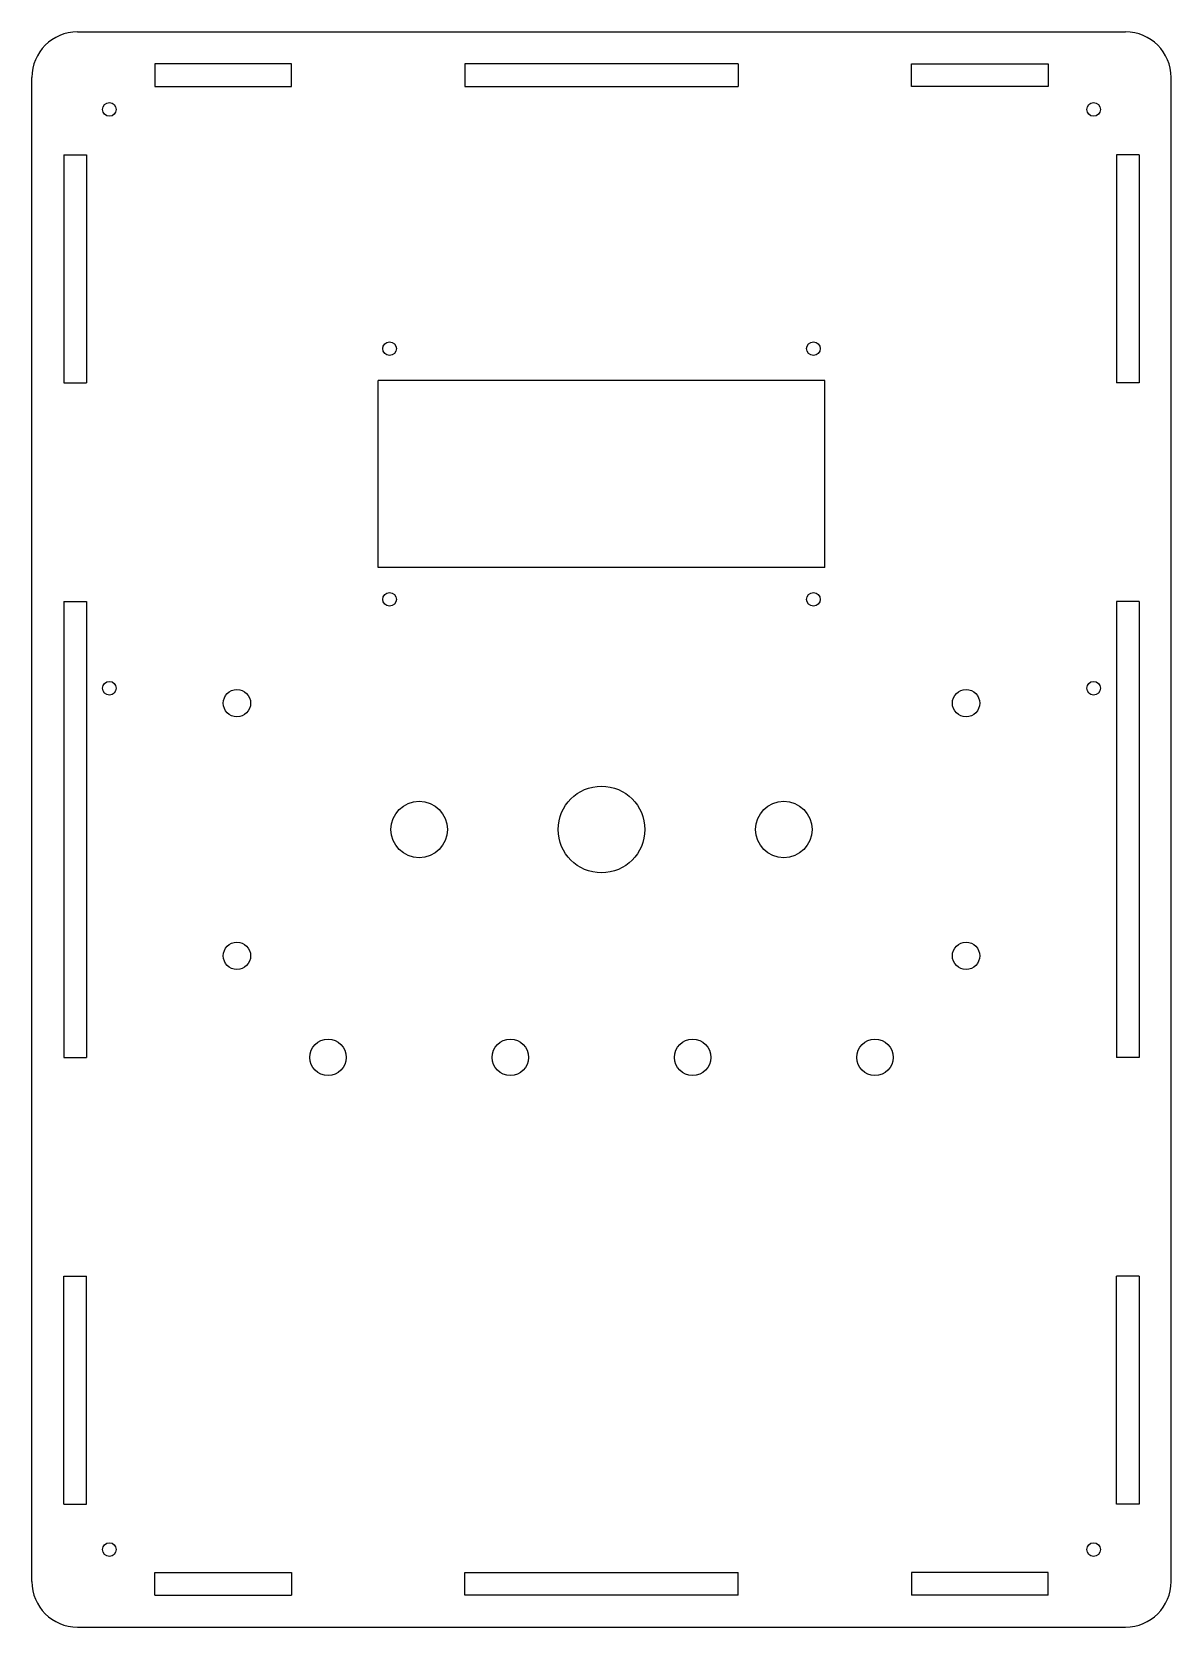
# Model space of a CAD drawing. Header units: millimetres. Extents: x 0 to 250, y 0 to 350.
import ezdxf

# ---------------------------------------------------------------- set-up
doc = ezdxf.new("R2010")
doc.units = ezdxf.units.MM

msp = doc.modelspace()

# ---------------------------------------------------------------- linework, layer by layer
at = {"color": 7, "linetype": 'Continuous', "lineweight": 25}
for p, q in [((10, 350), (240, 350)), ((0, 10), (0, 340)), ((57, 343), (27, 343)), ((27, 343), (27, 338)), ((57, 338), (57, 343)), ((95, 343), (95, 338)), ((155, 343), (95, 343)), ((155, 343), (155, 338)), ((193, 343), (223, 343)), ((193, 338), (193, 343)), ((223, 343), (223, 338)), ((250, 10), (250, 340)), ((27, 338), (57, 338)), ((95, 338), (155, 338)), ((223, 338), (193, 338)), ((7, 323), (7, 273)), ((7, 323), (12, 323)), ((12, 323), (12, 273)), ((238, 323), (238, 273)), ((243, 323), (238, 323)), ((243, 323), (243, 273)), ((174, 273.5), (76, 273.5)), ((76, 232.5), (76, 273.5)), ((174, 232.5), (174, 273.5)), ((7, 273), (12, 273)), ((243, 273), (238, 273)), ((174, 232.5), (76, 232.5)), ((7, 225), (12, 225)), ((7, 225), (7, 125)), ((12, 225), (12, 125)), ((238, 225), (238, 125)), ((243, 225), (238, 225)), ((243, 225), (243, 125)), ((7, 125), (12, 125)), ((243, 125), (238, 125)), ((7, 77), (12, 77)), ((7, 27), (7, 77)), ((12, 27), (12, 77)), ((238, 27), (238, 77)), ((243, 77), (238, 77)), ((243, 77), (243, 27)), ((7, 27), (12, 27)), ((243, 27), (238, 27)), ((27, 12), (57, 12)), ((27, 7), (27, 12)), ((57, 12), (57, 7)), ((95, 12), (155, 12)), ((95, 7), (95, 12)), ((155, 7), (155, 12)), ((223, 12), (193, 12)), ((193, 12), (193, 7)), ((223, 7), (223, 12)), ((27, 7), (57, 7)), ((155, 7), (95, 7)), ((223, 7), (193, 7)), ((10, 0), (240, 0))]:
    msp.add_line(p, q, dxfattribs=at)
for centre, radius in [((17, 333), 1.5), ((233, 333), 1.5), ((78.5, 280.5), 1.5), ((171.5, 280.5), 1.5), ((78.5, 225.5), 1.5), ((171.5, 225.5), 1.5), ((17, 206), 1.5), ((233, 206), 1.5), ((45, 202.73), 3), ((205, 202.73), 3), ((125, 175), 9.5), ((85, 175), 6.2), ((165, 175), 6.2), ((45, 147.27), 3), ((205, 147.27), 3), ((65, 125), 4), ((105, 125), 4), ((145, 125), 4), ((185, 125), 4), ((17, 17), 1.5), ((233, 17), 1.5)]:
    msp.add_circle(centre, radius, dxfattribs=at)
for centre, start, end in [((10, 340), 90, 180), ((240, 340), 0, 90), ((10, 10), 180, 270), ((240, 10), 270, 0)]:
    msp.add_arc(centre, 10, start, end, dxfattribs=at)

doc.saveas('drawing.dxf')
